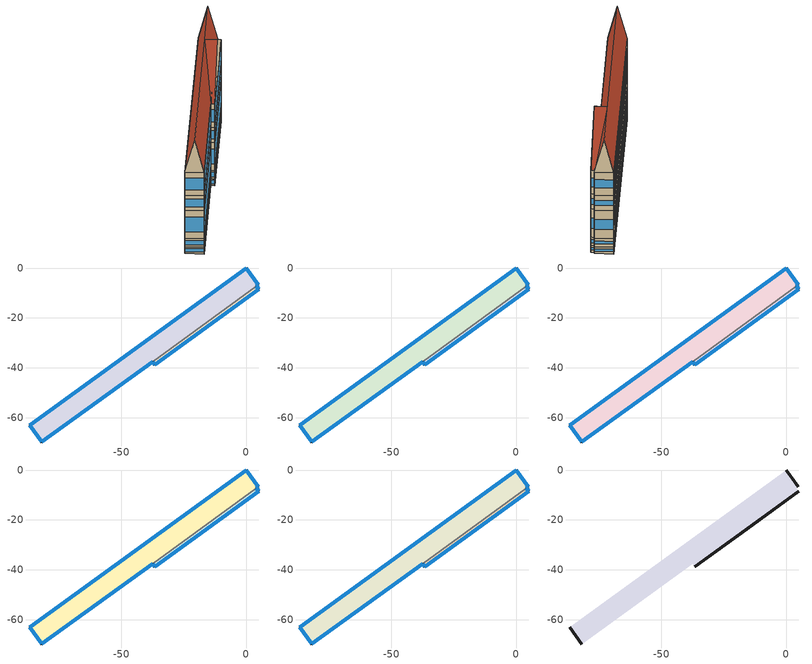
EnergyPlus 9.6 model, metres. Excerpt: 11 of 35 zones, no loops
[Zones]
Thermal Zone 25
 floor to Thermal Zone 23 (Interior Floor): 0,0 4.89,-6.73 4.15,-7.27 -37.5,-37.53 -81.84,-69.74 -86.73,-63.01 z95.83
 wall outside (Ext Wall): 4.15,-7.27 4.89,-6.73 0,0 -86.73,-63.01 -81.84,-69.74 -37.5,-37.53 z95.83:99.4
 wall to Thermal Zone 26 (Interior Wall): -37.5,-37.53 4.15,-7.27 z95.83:99.4
 window (Ext Window): -86.72,-63.02 -81.84,-69.73 z96.69:98.54; 4.15,-7.27 4.88,-6.74 / -81.83,-69.74 -37.51,-37.54 z96.6:98.63; -0.01,-0.01 -86.72,-63 z97.31:97.92; 4.88,-6.72 0.01,-0.01 z96.97:98.26
Thermal Zone 26
 floor to Thermal Zone 24 (Interior Floor): 4.15,-7.27 5.07,-8.54 -36.58,-38.8 -37.5,-37.53 z95.83
 wall outside (Ext Wall): -37.5,-37.53 -36.58,-38.8 5.07,-8.54 4.15,-7.27 z95.83:99.4
 window (Ext Window): -37.5,-37.54 -36.59,-38.79 z96.69:98.54; -36.57,-38.8 5.06,-8.55 z96.6:98.63; 5.06,-8.53 4.15,-7.28 z96.97:98.26
Thermal Zone 27
 floor to Thermal Zone 25 (Interior Floor): 0,0 4.89,-6.73 4.15,-7.27 -37.5,-37.53 -81.84,-69.74 -86.73,-63.01 z99.4
 wall outside (Ext Wall): 4.15,-7.27 4.89,-6.73 0,0 -86.73,-63.01 -81.84,-69.74 -37.5,-37.53 z99.4:103.62
 wall to Thermal Zone 28 (Interior Wall): -37.5,-37.53 4.15,-7.27 z99.4:103.62
 window (Ext Window): -86.72,-63.02 -81.84,-69.73 z100.41:102.61; 4.15,-7.27 4.88,-6.74 / -81.83,-69.74 -37.51,-37.54 z100.31:102.71; -0.01,-0.01 -86.72,-63 z101.15:101.87; 4.88,-6.72 0.01,-0.01 z100.75:102.27
Thermal Zone 28
 floor to Thermal Zone 26 (Interior Floor): 4.15,-7.27 5.07,-8.54 -36.58,-38.8 -37.5,-37.53 z99.4
 wall outside (Ext Wall): -37.5,-37.53 -36.58,-38.8 5.07,-8.54 4.15,-7.27 z99.4:103.62
 window (Ext Window): -37.5,-37.54 -36.59,-38.79 z100.41:102.61; -36.57,-38.8 5.06,-8.55 z100.31:102.71; 5.06,-8.53 4.15,-7.28 z100.75:102.27
Thermal Zone 29
 floor to Thermal Zone 27 (Interior Floor): 0,0 4.89,-6.73 4.15,-7.27 -37.5,-37.53 -81.84,-69.74 -86.73,-63.01 z103.62
 wall outside (Ext Wall): 4.15,-7.27 4.89,-6.73 0,0 -86.73,-63.01 -81.84,-69.74 -37.5,-37.53 z103.62:118.15
 wall to Thermal Zone 30 (Interior Wall): -37.5,-37.53 4.15,-7.27 z103.62:118.15
 window (Ext Window): -86.72,-63.02 -81.84,-69.73 z107.11:114.66; 4.15,-7.27 4.88,-6.74 / -81.83,-69.74 -37.51,-37.54 z106.74:115.03; -0.01,-0.01 -86.72,-63 z109.65:112.12; 4.88,-6.72 0.01,-0.01 z108.27:113.5
Thermal Zone 30
 floor to Thermal Zone 28 (Interior Floor): 4.15,-7.27 5.07,-8.54 -36.58,-38.8 -37.5,-37.53 z103.62
 wall outside (Ext Wall): -37.5,-37.53 -36.58,-38.8 5.07,-8.54 4.15,-7.27 z103.62:118.15
 window (Ext Window): -37.5,-37.54 -36.59,-38.79 z107.11:114.66; -36.57,-38.8 5.06,-8.55 z106.74:115.03; 5.06,-8.53 4.15,-7.28 z108.27:113.5
Thermal Zone 31
 floor to Thermal Zone 29 (Interior Floor): 0,0 4.89,-6.73 4.15,-7.27 -37.5,-37.53 -81.84,-69.74 -86.73,-63.01 z118.15
 wall outside (Ext Wall): 4.15,-7.27 4.89,-6.73 0,0 -86.73,-63.01 -81.84,-69.74 -37.5,-37.53 z118.15:125.84
 wall to Thermal Zone 32 (Interior Wall): -37.5,-37.53 4.15,-7.27 z118.15:125.84
 window (Ext Window): -86.72,-63.02 -81.84,-69.73 z120:123.99; 4.15,-7.27 4.88,-6.74 / -81.83,-69.74 -37.51,-37.54 z119.8:124.19; -0.01,-0.01 -86.72,-63 z121.34:122.65; 4.88,-6.72 0.01,-0.01 z120.61:123.38
Thermal Zone 32
 floor to Thermal Zone 30 (Interior Floor): 4.15,-7.27 5.07,-8.54 -36.58,-38.8 -37.5,-37.53 z118.15
 wall outside (Ext Wall): -37.5,-37.53 -36.58,-38.8 5.07,-8.54 4.15,-7.27 z118.15:125.84
 window (Ext Window): -37.5,-37.54 -36.59,-38.79 z120:123.99; -36.57,-38.8 5.06,-8.55 z119.8:124.19; 5.06,-8.53 4.15,-7.28 z120.61:123.38
Thermal Zone 33
 floor to Thermal Zone 31 (Interior Floor): 0,0 4.89,-6.73 4.15,-7.27 -37.5,-37.53 -81.84,-69.74 -86.73,-63.01 z125.84
 wall outside (Ext Wall): 4.15,-7.27 4.89,-6.73 0,0 -86.73,-63.01 -81.84,-69.74 -37.5,-37.53 z125.84:137.79
 wall to Thermal Zone 34 (Interior Wall): -37.5,-37.53 4.15,-7.27 z125.84:137.79
 window (Ext Window): -86.72,-63.02 -81.84,-69.73 z128.71:134.92; 4.15,-7.27 4.88,-6.74 / -81.83,-69.74 -37.51,-37.54 z128.41:135.22; -0.01,-0.01 -86.72,-63 z130.8:132.83; 4.88,-6.72 0.01,-0.01 z129.66:133.97
Thermal Zone 34
 floor to Thermal Zone 32 (Interior Floor): 4.15,-7.27 5.07,-8.54 -36.58,-38.8 -37.5,-37.53 z125.84
 wall outside (Ext Wall): -37.5,-37.53 -36.58,-38.8 5.07,-8.54 4.15,-7.27 z125.84:137.79
 window (Ext Window): -37.5,-37.54 -36.59,-38.79 z128.71:134.92; -36.57,-38.8 5.06,-8.55 z128.41:135.22; 5.06,-8.53 4.15,-7.28 z129.66:133.97
Thermal Zone A
 floor to Thermal Zone 33 (Interior Floor): 0,0 4.89,-6.73 4.15,-7.27 -37.5,-37.53 -81.84,-69.74 -86.73,-63.01 z137.79
 floor to Thermal Zone 34 (Interior Floor): 4.15,-7.27 5.07,-8.54 -36.58,-38.8 -37.5,-37.53 z137.79
 wall outside (Ext Wall): -86.73,-63.01,137.79 -81.84,-69.74,137.79 -84.28,-66.38,154.43; 0,0,137.79 2.45,-3.37,154.43 4.89,-6.73,137.79; -15.76,-23.67,154.43 -36.58,-38.8,137.79 5.07,-8.54,137.79
 roof outside (Ext Roof): 0,0,137.79 -86.73,-63.01,137.79 -84.28,-66.38,154.43 2.45,-3.37,154.43; -19.12,-19.04,154.43 -84.28,-66.38,154.43 -81.84,-69.74,137.79 -37.5,-37.53,137.79; 2.45,-3.37,154.43 -19.12,-19.04,154.43 4.15,-7.27,137.79 4.89,-6.73,137.79; 4.15,-7.27,137.79 -19.12,-19.04,154.43 -15.76,-23.67,154.43 5.07,-8.54,137.79; -19.12,-19.04,154.43 -37.5,-37.53,137.79 -36.58,-38.8,137.79 -15.76,-23.67,154.43
[Building]
Building 1: North Axis {deg}=-0
[Site:Location]
Washington Dc Dulles IntL Ar: Latitude {deg}=38.98; Longitude {deg}=-77.47; Time Zone {hr}=-5; Elevation {m}=82
[SizingPeriod:DesignDay] Month=7; Day of Month=21; Day Type=SummerDesignDay; Daily Dry-Bulb Temperature Range {deltaC}=14.4; Dry-Bulb Temperature Range Modifier Type=DefaultMultipliers; Barometric Pressure {Pa}=86790; Wind Speed {m/s}=5; Wind Direction {deg}=340; Rain Indicator=No; Snow Indicator=No; Daylight Saving Time Indicator=No; Solar Model Indicator=ASHRAETau; ASHRAE Clear Sky Optical Depth for Beam Irradiance (taub)=0.339; ASHRAE Clear Sky Optical Depth for Diffuse Irradiance (taud)=2.366; Begin Environment Reset Mode=FullResetAtBeginEnvironment
Name | Maximum Dry-Bulb Temperature {C} | Humidity Condition Type | Wetbulb or DewPoint at Maximum Dry-Bulb {C} | Enthalpy at Maximum Dry-Bulb {J/kg}
SALT-LAKE-CITY-IAP Ann Clg .4% Condns DB=>MWB | 36.5 | Wetbulb | 17.1
SALT-LAKE-CITY-IAP Ann Clg .4% Condns DP=>MDB | 22.5 | Dewpoint | 15.6
SALT-LAKE-CITY-IAP Ann Clg .4% Condns Enth=>MDB | 30.8 | Enthalpy |  | 59300
SALT-LAKE-CITY-IAP Ann Clg .4% Condns WB=>MDB | 31.2 | Wetbulb | 19
[Material] Thermal Absorptance=0.9
Name | Roughness | Thickness m | Conductivity W/m-K | Density kg/m3 | Specific Heat J/kg-K | Solar Absorptance | Visible Absorptance
wall concrete | MediumRough | 0.03 | 0.5 | 2243 | 837 | 0.65 | 0.65
roof concrete | MediumRough | 0.05 | 0.5 | 2243 | 837 | 0.65 | 0.65
Wall Insulation [18]; Roof Insulation [18] | MediumRough | 0.1693 | 0.049 | 265 | 836.8 | 0.7 | 0.7
F16 Acoustic tile | MediumSmooth | 0.0191 | 0.06 | 368 | 590 | 0.3 | 0.3
M11 100mm lightweight concrete | MediumRough | 0.1016 | 0.53 | 1280 | 840 | 0.5 | 0.5
G01a 19mm gypsum board | MediumSmooth | 0.019 | 0.16 | 800 | 1090 | 0.4 | 0.4
[Material:AirGap]
Name | Thermal Resistance m2-K/W
F04 Wall air space resistance | 0.15
F05 Ceiling air space resistance | 0.18
[WindowMaterial:SimpleGlazingSystem]
Window Material Simple Glazing System: U-Factor W/m2-K=1.8; Solar Heat Gain Coefficient=0.3
[Construction]
Ext Roof: roof concrete, Roof Insulation [18]
Ext Wall: wall concrete, Wall Insulation [18]
Ext Window: Window Material Simple Glazing System
Interior Floor: F16 Acoustic tile, F05 Ceiling air space resistance, M11 100mm lightweight concrete
Interior Wall: G01a 19mm gypsum board, F04 Wall air space resistance, G01a 19mm gypsum board
[Zone]
Thermal Zone 25; Thermal Zone 26: 144, 0, 0, 95.83, , 1, , , , , , Yes
Thermal Zone 27; Thermal Zone 28: 144, 0, 0, 99.4, , 1, , , , , , Yes
Thermal Zone 29; Thermal Zone 30: 144, 0, 0, 103.62, , 1, , , , , , Yes
Thermal Zone 31; Thermal Zone 32: 144, 0, 0, 118.15, , 1, , , , , , Yes
Thermal Zone 33; Thermal Zone 34: 144, 0, 0, 125.84, , 1, , , , , , Yes
Thermal Zone A: 144, 0, 0, 137.79, , 1, , , , , , No
